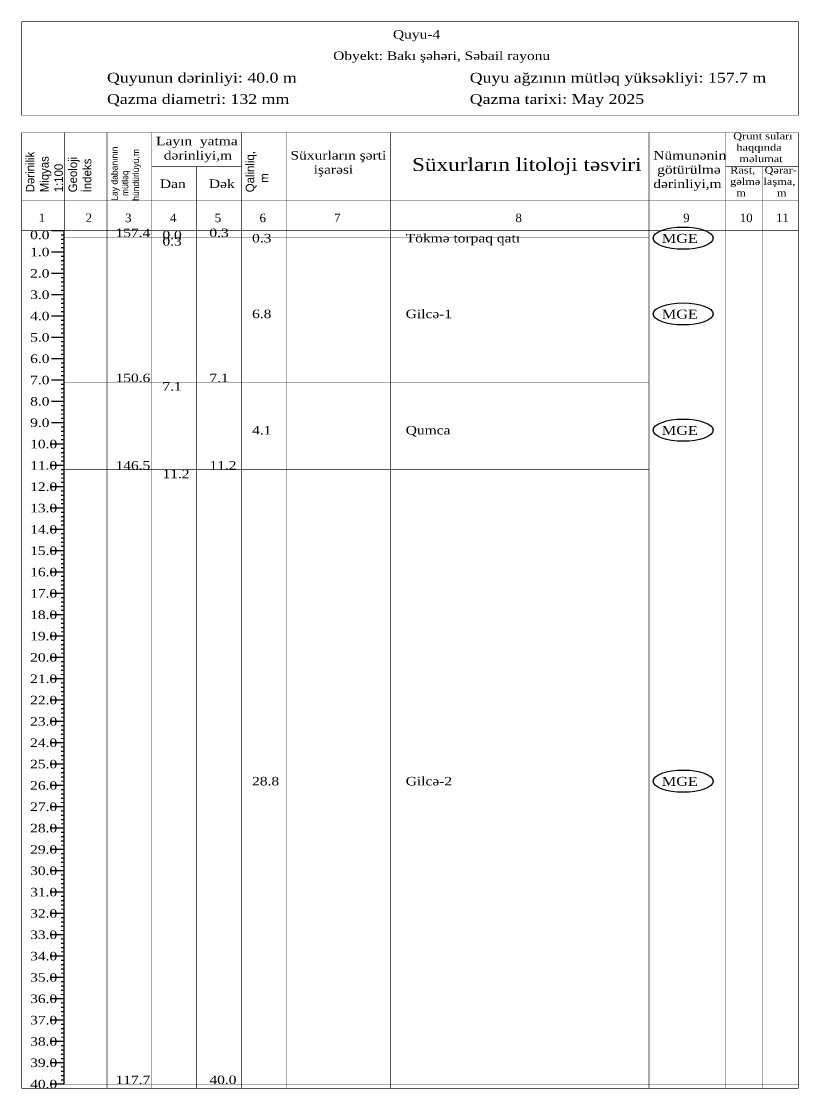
# Model space of a CAD drawing. Header units: metres. Extents: x -10 to 4772, y -44 to 349.
# Drawn here: x 589.9 to 772.1, y 98.9 to 349.1 of the extents above; entities that cross this region are included whole.
import ezdxf

# ---------------------------------------------------------------- set-up
doc = ezdxf.new("R2010")
doc.units = ezdxf.units.M
doc.layers.add('Default', color=7, linetype='Continuous')
doc.layers.add('MyLayer', color=7, linetype='Continuous')
doc.styles.add('Times New Roman', font='Times New Roman')
doc.styles.add('Times New Roman_Bold', font='Times New Roman', dxfattribs={"width": 1.2})

msp = doc.modelspace()

# ---------------------------------------------------------------- linework, layer by layer
at = {"color": 7, "lineweight": 30}
msp.add_line((600, 100), (600, 300), dxfattribs=at)
msp.add_lwpolyline([(600, 100), (600, 300)], dxfattribs=at)
at = {"color": 5}
for centre in [(745, 298.25), (745, 280.5), (745, 253.25), (745, 171)]:
    msp.add_ellipse(centre, major_axis=(7, 0), ratio=0.371429, dxfattribs=at)
at = {"layer": 'Default'}
for points, const_width in [([(600, 300), (600, 323)], 0.12), ([(597, 300), (600, 300)], 0.3), ([(599.2, 299), (600, 299)], 0.3), ([(599.2, 298), (600, 298)], 0.3), ([(600, 298.5), (737, 298.5)], 0.12), ([(597, 295), (600, 295)], 0.3), ([(599.2, 297), (600, 297)], 0.3), ([(599.2, 296), (600, 296)], 0.3), ([(599.2, 294), (600, 294)], 0.3), ([(599.2, 293), (600, 293)], 0.3), ([(597, 290), (600, 290)], 0.3), ([(599.2, 292), (600, 292)], 0.3), ([(599.2, 291), (600, 291)], 0.3), ([(599.2, 289), (600, 289)], 0.3), ([(599.2, 288), (600, 288)], 0.3), ([(597, 285), (600, 285)], 0.3), ([(599.2, 287), (600, 287)], 0.3), ([(599.2, 286), (600, 286)], 0.3), ([(599.2, 284), (600, 284)], 0.3), ([(599.2, 283), (600, 283)], 0.3), ([(597, 280), (600, 280)], 0.3), ([(599.2, 282), (600, 282)], 0.3), ([(599.2, 281), (600, 281)], 0.3), ([(599.2, 279), (600, 279)], 0.3), ([(599.2, 278), (600, 278)], 0.3), ([(597, 275), (600, 275)], 0.3), ([(599.2, 277), (600, 277)], 0.3), ([(599.2, 276), (600, 276)], 0.3), ([(599.2, 274), (600, 274)], 0.3), ([(599.2, 273), (600, 273)], 0.3), ([(597, 270), (600, 270)], 0.3), ([(599.2, 272), (600, 272)], 0.3), ([(599.2, 271), (600, 271)], 0.3), ([(599.2, 269), (600, 269)], 0.3), ([(599.2, 268), (600, 268)], 0.3), ([(597, 265), (600, 265)], 0.3), ([(599.2, 267), (600, 267)], 0.3), ([(599.2, 266), (600, 266)], 0.3), ([(599.2, 264), (600, 264)], 0.3), ([(599.2, 263), (600, 263)], 0.3), ([(600, 264.5), (737, 264.5)], 0.12), ([(597, 260), (600, 260)], 0.3), ([(599.2, 262), (600, 262)], 0.3), ([(599.2, 261), (600, 261)], 0.3), ([(599.2, 259), (600, 259)], 0.3), ([(599.2, 258), (600, 258)], 0.3), ([(597, 255), (600, 255)], 0.3), ([(599.2, 257), (600, 257)], 0.3), ([(599.2, 256), (600, 256)], 0.3), ([(599.2, 254), (600, 254)], 0.3), ([(599.2, 253), (600, 253)], 0.3), ([(597, 250), (600, 250)], 0.3), ([(599.2, 252), (600, 252)], 0.3), ([(599.2, 251), (600, 251)], 0.3), ([(599.2, 249), (600, 249)], 0.3), ([(599.2, 248), (600, 248)], 0.3), ([(597, 245), (600, 245)], 0.3), ([(599.2, 247), (600, 247)], 0.3), ([(599.2, 246), (600, 246)], 0.3), ([(599.2, 244), (600, 244)], 0.3), ([(599.2, 243), (600, 243)], 0.3), ([(600, 244), (737, 244)], 0.12), ([(597, 240), (600, 240)], 0.3), ([(599.2, 242), (600, 242)], 0.3), ([(599.2, 241), (600, 241)], 0.3), ([(599.2, 239), (600, 239)], 0.3), ([(599.2, 238), (600, 238)], 0.3), ([(597, 235), (600, 235)], 0.3), ([(599.2, 237), (600, 237)], 0.3), ([(599.2, 236), (600, 236)], 0.3), ([(599.2, 234), (600, 234)], 0.3), ([(599.2, 233), (600, 233)], 0.3), ([(597, 230), (600, 230)], 0.3), ([(599.2, 232), (600, 232)], 0.3), ([(599.2, 231), (600, 231)], 0.3), ([(599.2, 229), (600, 229)], 0.3), ([(599.2, 228), (600, 228)], 0.3), ([(597, 225), (600, 225)], 0.3), ([(599.2, 227), (600, 227)], 0.3), ([(599.2, 226), (600, 226)], 0.3), ([(599.2, 224), (600, 224)], 0.3), ([(599.2, 223), (600, 223)], 0.3), ([(597, 220), (600, 220)], 0.3), ([(599.2, 222), (600, 222)], 0.3), ([(599.2, 221), (600, 221)], 0.3), ([(599.2, 219), (600, 219)], 0.3), ([(599.2, 218), (600, 218)], 0.3), ([(597, 215), (600, 215)], 0.3), ([(599.2, 217), (600, 217)], 0.3), ([(599.2, 216), (600, 216)], 0.3), ([(599.2, 214), (600, 214)], 0.3), ([(599.2, 213), (600, 213)], 0.3), ([(597, 210), (600, 210)], 0.3), ([(599.2, 212), (600, 212)], 0.3), ([(599.2, 211), (600, 211)], 0.3), ([(599.2, 209), (600, 209)], 0.3), ([(599.2, 208), (600, 208)], 0.3), ([(597, 205), (600, 205)], 0.3), ([(599.2, 207), (600, 207)], 0.3), ([(599.2, 206), (600, 206)], 0.3), ([(599.2, 204), (600, 204)], 0.3), ([(599.2, 203), (600, 203)], 0.3), ([(597, 200), (600, 200)], 0.3), ([(599.2, 202), (600, 202)], 0.3), ([(599.2, 201), (600, 201)], 0.3), ([(599.2, 199), (600, 199)], 0.3), ([(599.2, 198), (600, 198)], 0.3), ([(597, 195), (600, 195)], 0.3), ([(599.2, 197), (600, 197)], 0.3), ([(599.2, 196), (600, 196)], 0.3), ([(599.2, 194), (600, 194)], 0.3), ([(599.2, 193), (600, 193)], 0.3), ([(597, 190), (600, 190)], 0.3), ([(599.2, 192), (600, 192)], 0.3), ([(599.2, 191), (600, 191)], 0.3), ([(599.2, 189), (600, 189)], 0.3), ([(599.2, 188), (600, 188)], 0.3), ([(597, 185), (600, 185)], 0.3), ([(599.2, 187), (600, 187)], 0.3), ([(599.2, 186), (600, 186)], 0.3), ([(599.2, 184), (600, 184)], 0.3), ([(599.2, 183), (600, 183)], 0.3), ([(597, 180), (600, 180)], 0.3), ([(599.2, 182), (600, 182)], 0.3), ([(599.2, 181), (600, 181)], 0.3), ([(599.2, 179), (600, 179)], 0.3), ([(599.2, 178), (600, 178)], 0.3), ([(597, 175), (600, 175)], 0.3), ([(599.2, 177), (600, 177)], 0.3), ([(599.2, 176), (600, 176)], 0.3), ([(599.2, 174), (600, 174)], 0.3), ([(599.2, 173), (600, 173)], 0.3), ([(597, 170), (600, 170)], 0.3), ([(599.2, 172), (600, 172)], 0.3), ([(599.2, 171), (600, 171)], 0.3), ([(599.2, 169), (600, 169)], 0.3), ([(599.2, 168), (600, 168)], 0.3), ([(597, 165), (600, 165)], 0.3), ([(599.2, 167), (600, 167)], 0.3), ([(599.2, 166), (600, 166)], 0.3), ([(599.2, 164), (600, 164)], 0.3), ([(599.2, 163), (600, 163)], 0.3), ([(597, 160), (600, 160)], 0.3), ([(599.2, 162), (600, 162)], 0.3), ([(599.2, 161), (600, 161)], 0.3), ([(599.2, 159), (600, 159)], 0.3), ([(599.2, 158), (600, 158)], 0.3), ([(597, 155), (600, 155)], 0.3), ([(599.2, 157), (600, 157)], 0.3), ([(599.2, 156), (600, 156)], 0.3), ([(599.2, 154), (600, 154)], 0.3), ([(599.2, 153), (600, 153)], 0.3), ([(597, 150), (600, 150)], 0.3), ([(599.2, 152), (600, 152)], 0.3), ([(599.2, 151), (600, 151)], 0.3), ([(599.2, 149), (600, 149)], 0.3), ([(599.2, 148), (600, 148)], 0.3), ([(597, 145), (600, 145)], 0.3), ([(599.2, 147), (600, 147)], 0.3), ([(599.2, 146), (600, 146)], 0.3), ([(599.2, 144), (600, 144)], 0.3), ([(599.2, 143), (600, 143)], 0.3), ([(597, 140), (600, 140)], 0.3), ([(599.2, 142), (600, 142)], 0.3), ([(599.2, 141), (600, 141)], 0.3), ([(599.2, 139), (600, 139)], 0.3), ([(599.2, 138), (600, 138)], 0.3), ([(597, 135), (600, 135)], 0.3), ([(599.2, 137), (600, 137)], 0.3), ([(599.2, 136), (600, 136)], 0.3), ([(599.2, 134), (600, 134)], 0.3), ([(599.2, 133), (600, 133)], 0.3), ([(597, 130), (600, 130)], 0.3), ([(599.2, 132), (600, 132)], 0.3), ([(599.2, 131), (600, 131)], 0.3), ([(599.2, 129), (600, 129)], 0.3), ([(599.2, 128), (600, 128)], 0.3), ([(597, 125), (600, 125)], 0.3), ([(599.2, 127), (600, 127)], 0.3), ([(599.2, 126), (600, 126)], 0.3), ([(599.2, 124), (600, 124)], 0.3), ([(599.2, 123), (600, 123)], 0.3), ([(597, 120), (600, 120)], 0.3), ([(599.2, 122), (600, 122)], 0.3), ([(599.2, 121), (600, 121)], 0.3), ([(599.2, 119), (600, 119)], 0.3), ([(599.2, 118), (600, 118)], 0.3), ([(597, 115), (600, 115)], 0.3), ([(599.2, 117), (600, 117)], 0.3), ([(599.2, 116), (600, 116)], 0.3), ([(599.2, 114), (600, 114)], 0.3), ([(599.2, 113), (600, 113)], 0.3), ([(597, 110), (600, 110)], 0.3), ([(599.2, 112), (600, 112)], 0.3), ([(599.2, 111), (600, 111)], 0.3), ([(599.2, 109), (600, 109)], 0.3), ([(599.2, 108), (600, 108)], 0.3), ([(597, 105), (600, 105)], 0.3), ([(599.2, 107), (600, 107)], 0.3), ([(599.2, 106), (600, 106)], 0.3), ([(599.2, 104), (600, 104)], 0.3), ([(599.2, 103), (600, 103)], 0.3), ([(597, 100), (600, 100)], 0.3), ([(599.2, 102), (600, 102)], 0.3), ([(599.2, 101), (600, 101)], 0.3)]:
    msp.add_lwpolyline(points, dxfattribs=dict(at, const_width=const_width))
at = {"layer": 'MyLayer', "const_width": 0.12}
for points in [[(590, 349), (772, 349)], [(590, 327), (590, 349)], [(772, 327), (772, 349)], [(590, 327), (772, 327)], [(590, 323), (772, 323)], [(590, 99), (590, 323)], [(610, 99), (610, 323)], [(620.5, 99), (620.5, 323)], [(641.5, 99), (641.5, 323)], [(652, 99), (652, 323)], [(676.4, 99), (676.4, 323)], [(737, 99), (737, 323)], [(755, 99), (755, 323)], [(772, 100), (772, 323)], [(772, 99), (772, 323)], [(620.5, 315), (641.5, 315)], [(631, 99), (631, 315)], [(755, 315), (772, 315)], [(763.5, 99), (763.5, 315)], [(590, 307), (772, 307)], [(590, 300), (772, 300)], [(600, 100), (772, 100)], [(590, 99), (772, 99)]]:
    msp.add_lwpolyline(points, dxfattribs=at)

# ---------------------------------------------------------------- texts
at = {"color": 7, "attachment_point": 1}
for s, insert, char_height, style in [('Quyu-4', (677, 347), 2, 'Times New Roman_Bold'), ('Obyekt: Bakı şəhəri, Səbail rayonu', (663, 342), 2, 'Times New Roman_Bold'), ('Quyunun dərinliyi: 40.0 m', (610, 337), 2.3, 'Times New Roman_Bold'), ('Quyu ağzının mütləq yüksəkliyi: 157.7 m', (695, 337), 2.3, 'Times New Roman_Bold'), ('Qazma diametri: 132 mm', (610, 332), 2.3, 'Times New Roman_Bold'), ('Qazma tarixi: May 2025 ', (695, 332), 2.3, 'Times New Roman_Bold'), (' Qrunt suları\\P  haqqında\\P   məlumat\\PRast,   Qərar-\\Pgəlmə laşma,\\P  m          m ', (756, 323), 1.6, 'Times New Roman_Bold'), ('Layın  yatma\\P  dərinliyi,m \\P \\P Dan      Dək', (621.5, 322), 2, 'Times New Roman_Bold'), ('\\PSüxurların şərti\\P      işarəsi', (653, 322), 2, 'Times New Roman_Bold'), ('\\PNümunənin\\P götürülmə\\Pdərinliyi,m', (738, 322), 2, 'Times New Roman_Bold'), ('\\P   Süxurların litoloji təsviri', (677.4, 322), 3, 'Times New Roman_Bold'), ('1', (594, 304), 2, 'Times New Roman'), ('2', (605, 304), 2, 'Times New Roman'), ('3', (614.25, 304), 2, 'Times New Roman'), ('4', (624.75, 304), 2, 'Times New Roman'), ('5', (635.25, 304), 2, 'Times New Roman'), ('6', (645.75, 304), 2, 'Times New Roman'), ('7', (663.2, 304), 2, 'Times New Roman'), ('8', (705.7, 304), 2, 'Times New Roman'), ('9', (745, 304), 2, 'Times New Roman'), ('10', (758.25, 304), 2, 'Times New Roman'), ('11', (766.75, 304), 2, 'Times New Roman'), ('157.4', (612, 300.5), 2, 'Times New Roman_Bold'), ('0.3', (634, 300.5), 2, 'Times New Roman_Bold'), ('0.0', (592, 300), 2, 'Times New Roman_Bold'), ('0.0', (623, 300), 2, 'Times New Roman_Bold'), ('0.3', (623, 298.5), 2, 'Times New Roman_Bold'), ('0.3', (623, 298.5), 2, 'Times New Roman_Bold'), ('0.3', (644, 299.25), 2, 'Times New Roman_Bold'), ('Tökmə torpaq qatı', (680, 299.25), 2, 'Times New Roman_Bold'), ('1.0', (592, 296), 2, 'Times New Roman_Bold'), ('2.0', (592, 291), 2, 'Times New Roman_Bold'), ('3.0', (592, 286), 2, 'Times New Roman_Bold'), ('4.0', (592, 281), 2, 'Times New Roman_Bold'), ('6.8', (644, 281.5), 2, 'Times New Roman_Bold'), ('Gilcə-1', (680, 281.5), 2, 'Times New Roman_Bold'), ('5.0', (592, 276), 2, 'Times New Roman_Bold'), ('6.0', (592, 271), 2, 'Times New Roman_Bold'), ('7.0', (592, 266), 2, 'Times New Roman_Bold'), ('150.6', (612, 266.5), 2, 'Times New Roman_Bold'), ('7.1', (634, 266.5), 2, 'Times New Roman_Bold'), ('7.1', (623, 264.5), 2, 'Times New Roman_Bold'), ('7.1', (623, 264.5), 2, 'Times New Roman_Bold'), ('8.0', (592, 261), 2, 'Times New Roman_Bold'), ('9.0', (592, 256), 2, 'Times New Roman_Bold'), ('4.1', (644, 254.25), 2, 'Times New Roman_Bold'), ('Qumca', (680, 254.25), 2, 'Times New Roman_Bold'), ('10.0', (592, 251), 2, 'Times New Roman_Bold'), ('11.0', (592, 246), 2, 'Times New Roman_Bold'), ('146.5', (612, 246), 2, 'Times New Roman_Bold'), ('11.2', (634, 246), 2, 'Times New Roman_Bold'), ('11.2', (623, 244), 2, 'Times New Roman_Bold'), ('11.2', (623, 244), 2, 'Times New Roman_Bold'), ('12.0', (592, 241), 2, 'Times New Roman_Bold'), ('13.0', (592, 236), 2, 'Times New Roman_Bold'), ('14.0', (592, 231), 2, 'Times New Roman_Bold'), ('15.0', (592, 226), 2, 'Times New Roman_Bold'), ('16.0', (592, 221), 2, 'Times New Roman_Bold'), ('17.0', (592, 216), 2, 'Times New Roman_Bold'), ('18.0', (592, 211), 2, 'Times New Roman_Bold'), ('19.0', (592, 206), 2, 'Times New Roman_Bold'), ('20.0', (592, 201), 2, 'Times New Roman_Bold'), ('21.0', (592, 196), 2, 'Times New Roman_Bold'), ('22.0', (592, 191), 2, 'Times New Roman_Bold'), ('23.0', (592, 186), 2, 'Times New Roman_Bold'), ('24.0', (592, 181), 2, 'Times New Roman_Bold'), ('25.0', (592, 176), 2, 'Times New Roman_Bold'), ('26.0', (592, 171), 2, 'Times New Roman_Bold'), ('28.8', (644, 172), 2, 'Times New Roman_Bold'), ('Gilcə-2', (680, 172), 2, 'Times New Roman_Bold'), ('27.0', (592, 166), 2, 'Times New Roman_Bold'), ('28.0', (592, 161), 2, 'Times New Roman_Bold'), ('29.0', (592, 156), 2, 'Times New Roman_Bold'), ('30.0', (592, 151), 2, 'Times New Roman_Bold'), ('31.0', (592, 146), 2, 'Times New Roman_Bold'), ('32.0', (592, 141), 2, 'Times New Roman_Bold'), ('33.0', (592, 136), 2, 'Times New Roman_Bold'), ('34.0', (592, 131), 2, 'Times New Roman_Bold'), ('35.0', (592, 126), 2, 'Times New Roman_Bold'), ('36.0', (592, 121), 2, 'Times New Roman_Bold'), ('37.0', (592, 116), 2, 'Times New Roman_Bold'), ('38.0', (592, 111), 2, 'Times New Roman_Bold'), ('39.0', (592, 106), 2, 'Times New Roman_Bold'), ('40.0', (592, 101), 2, 'Times New Roman_Bold'), ('117.7', (612, 102), 2, 'Times New Roman_Bold'), ('40.0', (634, 102), 2, 'Times New Roman_Bold')]:
    msp.add_mtext(s, dxfattribs=dict(at, insert=insert, char_height=char_height, style=style))
at = {"attachment_point": 1, "rotation": 90}
for s, insert, char_height in [('Dərinilik\\PMiqyas\\P1:100', (591, 309), 2), ('Lay dabanının\\P  mütləq\\Phündürlüyü,m', (611, 307), 1.5), ('Qalinliq,\\P   m', (642.5, 309), 2), ('Geoloji\\Pİndeks', (601, 309), 2)]:
    msp.add_mtext(s, dxfattribs=dict(at, insert=insert, char_height=char_height))
at = {"color": 5, "char_height": 2.1, "attachment_point": 1, "style": 'Times New Roman_Bold'}
for insert in [(740, 299.25), (740, 281.5), (740, 254.25), (740, 172)]:
    msp.add_mtext('MGE', dxfattribs=dict(at, insert=insert))

doc.saveas('drawing.dxf')
